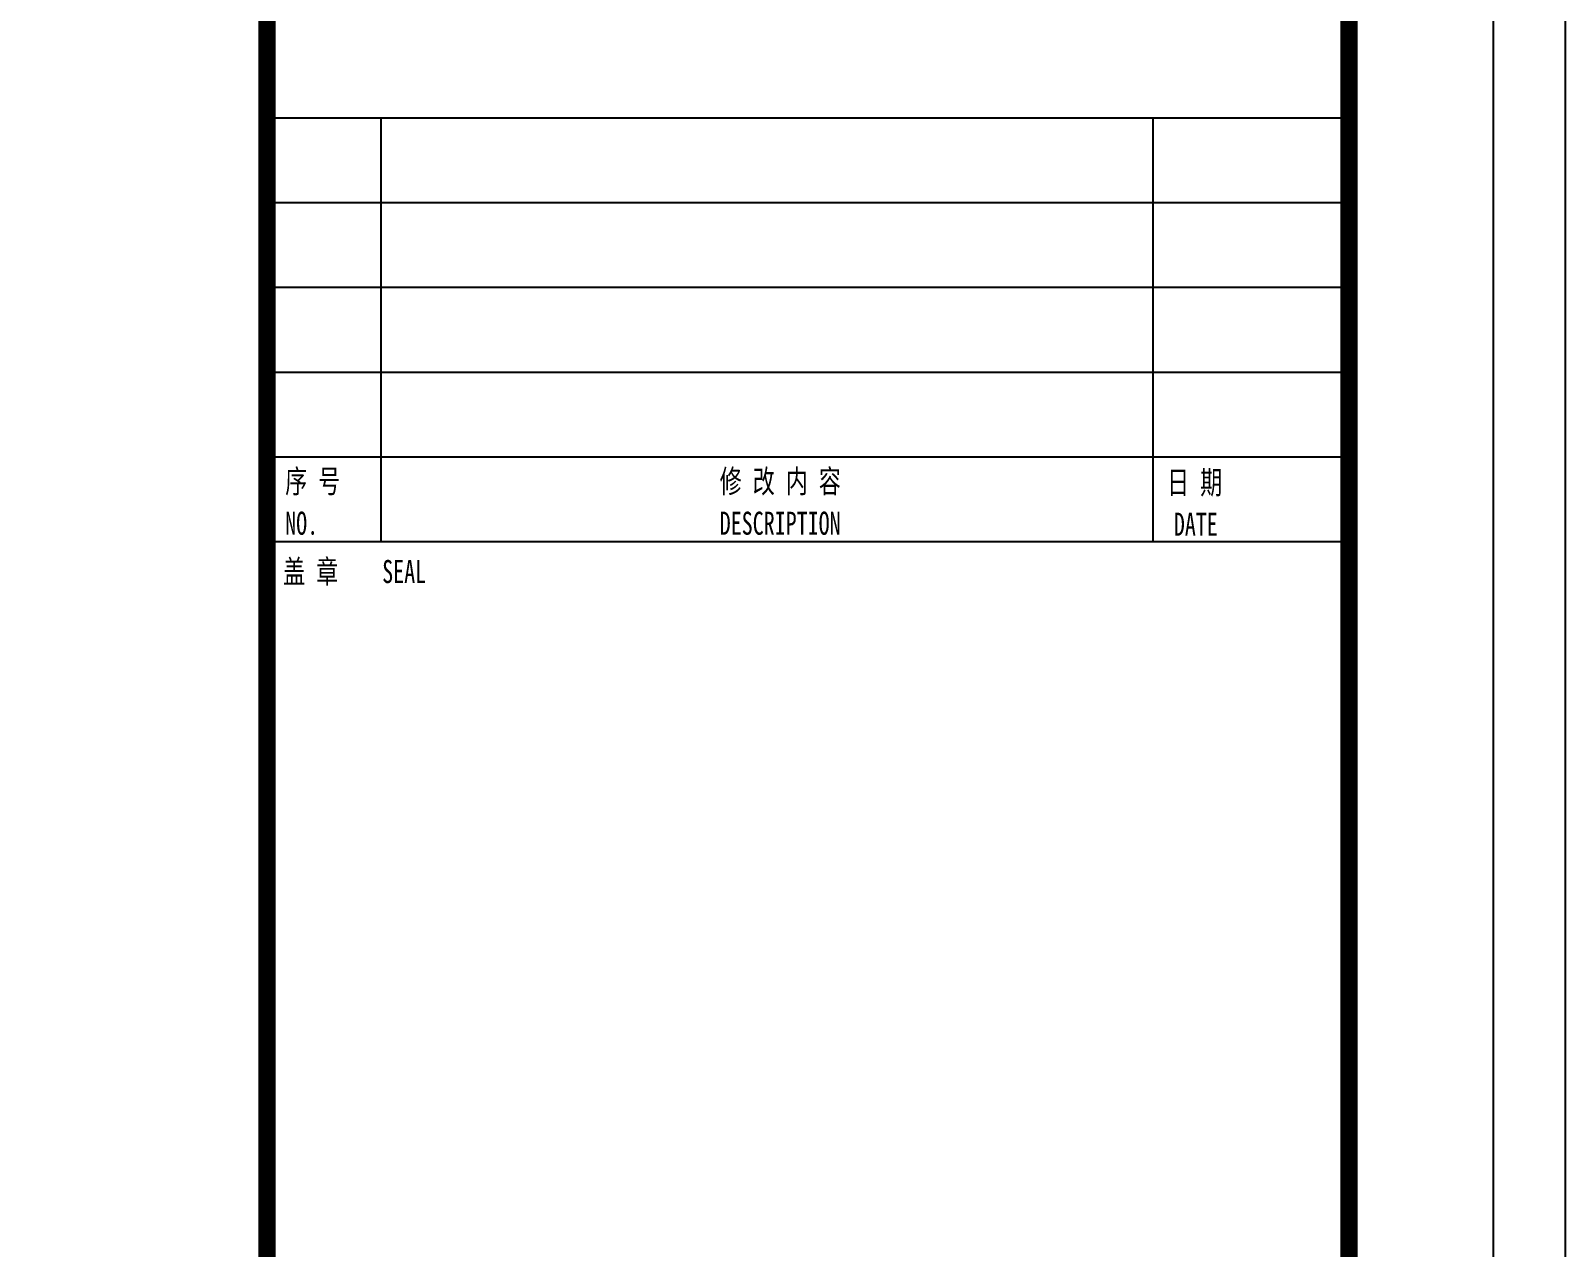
# Model space of a CAD drawing. Header units: millimetres. Extents: x 642589 to 822030, y 613835 to 674235.
# Drawn here: x 717052 to 727689, y 639141 to 647577 of the extents above; entities that cross this region are included whole.
import ezdxf

# ---------------------------------------------------------------- set-up
doc = ezdxf.new("R2010")
doc.units = ezdxf.units.MM
doc.header["$LTSCALE"] = 500
for name, color, linetype in [('AISA-A1$0$2017_11-sheet-R$0$C-SHET-TTLB', 11, 'Continuous'), ('AISA-A1$0$2017_11-sheet-R2$0$C-SHET-TTLB', 11, 'Continuous'), ('AISA-A1$0$C-SHET-TTLB', 11, 'Continuous')]:
    doc.layers.add(name, color=color, linetype=linetype)
doc.layers.add('设计院修改内容', color=1, linetype='Continuous', plot=False)
doc.styles.add('AISA-A1$0$2017_11-sheet-R$0$SHEET-ECADI', font='simhei.ttf', dxfattribs={"width": 0.7})
doc.styles.add('AISA-A1$0$2017_11-sheet-R2$0$SHEET-ECADI', font='simhei.ttf', dxfattribs={"width": 0.7})

# ---------------------------------------------------------------- blocks, each defined once
blk = doc.blocks.new('AISA-A1$0$2017_11-sheet-R', base_point=(415, 5))
at = {"layer": 'AISA-A1$0$2017_11-sheet-R$0$C-SHET-TTLB'}
blk.add_line((340, 292), (414.5, 292), dxfattribs=at)
at = {"layer": 'AISA-A1$0$2017_11-sheet-R$0$C-SHET-TTLB', "style": 'AISA-A1$0$2017_11-sheet-R$0$SHEET-ECADI', "width": 0.7}
blk.add_text('盖 章    SEAL', height=1.6, dxfattribs=at).set_placement((341.13, 289.12))
blk = doc.blocks.new('AISA-A1$0$2017_11-sheet-R2', base_point=(415, 5))
at = {"layer": 'AISA-A1$0$2017_11-sheet-R2$0$C-SHET-TTLB'}
for p, q in [((340, 321.38), (414.5, 321.38)), ((347.91, 321.38), (347.91, 292)), ((401.42, 321.38), (401.42, 292)), ((340, 315.5), (414.5, 315.5)), ((340, 309.63), (414.5, 309.63)), ((340, 303.75), (414.5, 303.75)), ((340, 297.88), (414.5, 297.88)), ((340, 292), (414.5, 292))]:
    blk.add_line(p, q, dxfattribs=at)
at = {"layer": 'AISA-A1$0$2017_11-sheet-R2$0$C-SHET-TTLB', "style": 'AISA-A1$0$2017_11-sheet-R2$0$SHEET-ECADI', "width": 0.7}
for s, p in [('序 号', (341.27, 295.38)), ('修 改 内 容', (371.39, 295.38)), ('日 期', (402.4, 295.3)), ('NO.', (341.27, 292.47)), ('DESCRIPTION', (371.39, 292.47)), ('DATE', (402.87, 292.4))]:
    blk.add_text(s, height=1.6, dxfattribs=at).set_placement(p)
blk = doc.blocks.new('AISA-A1')
at = {"layer": 'AISA-A1$0$C-SHET-TTLB'}
for points in [[(846, 599), (846, -5), (-5, -5), (-5, 599)], [(841, 594), (841, 0), (0, 0), (0, 594)]]:
    blk.add_lwpolyline(points, close=True, dxfattribs=at)
at = {"layer": 'AISA-A1$0$C-SHET-TTLB', "const_width": 1.2}
blk.add_lwpolyline([(18.4, 584), (831, 584), (831, 10), (18.4, 10)], close=True, dxfattribs=at)
at = {"layer": 'AISA-A1$0$C-SHET-TTLB'}
blk.add_lwpolyline([(756, 584, 1.2, 1.2, 0), (756, 10, 0.9, 0.9, 0)], format="xyseb", dxfattribs=at)
for name in ['AISA-A1$0$2017_11-sheet-R2', 'AISA-A1$0$2017_11-sheet-R']:
    blk.add_blockref(name, (831, 10), dxfattribs=at)

msp = doc.modelspace()

# ---------------------------------------------------------------- block references
at = {"layer": '设计院修改内容', "xscale": 100, "yscale": 100, "zscale": 100}
msp.add_blockref('AISA-A1', (643089, 614335), dxfattribs=at)

doc.saveas('drawing.dxf')
